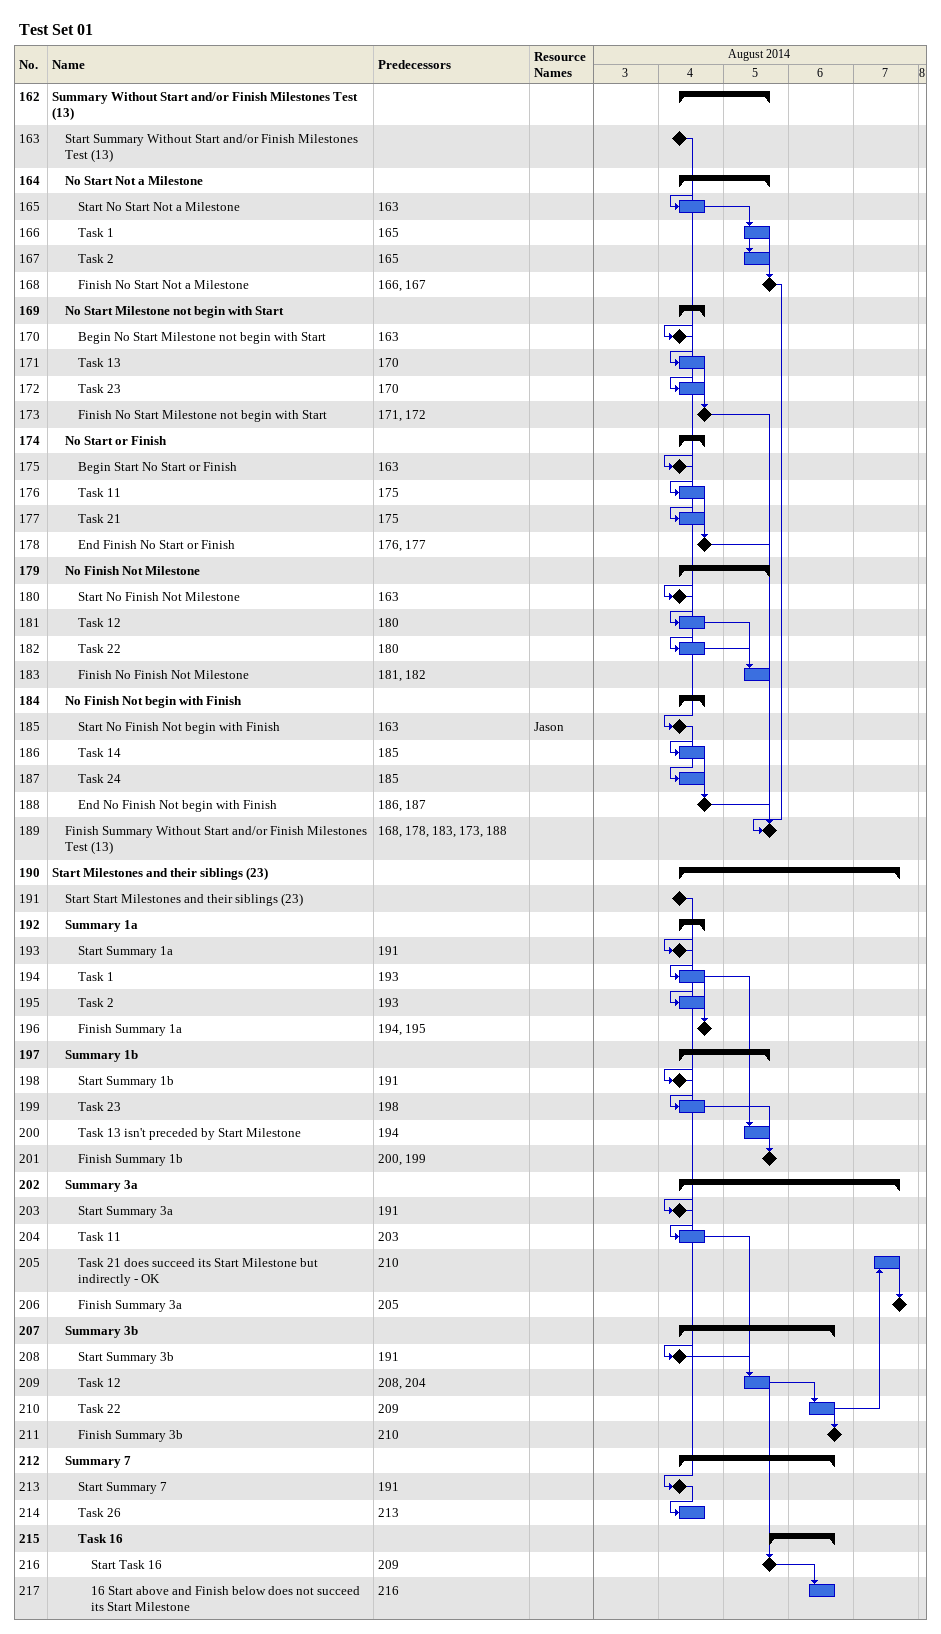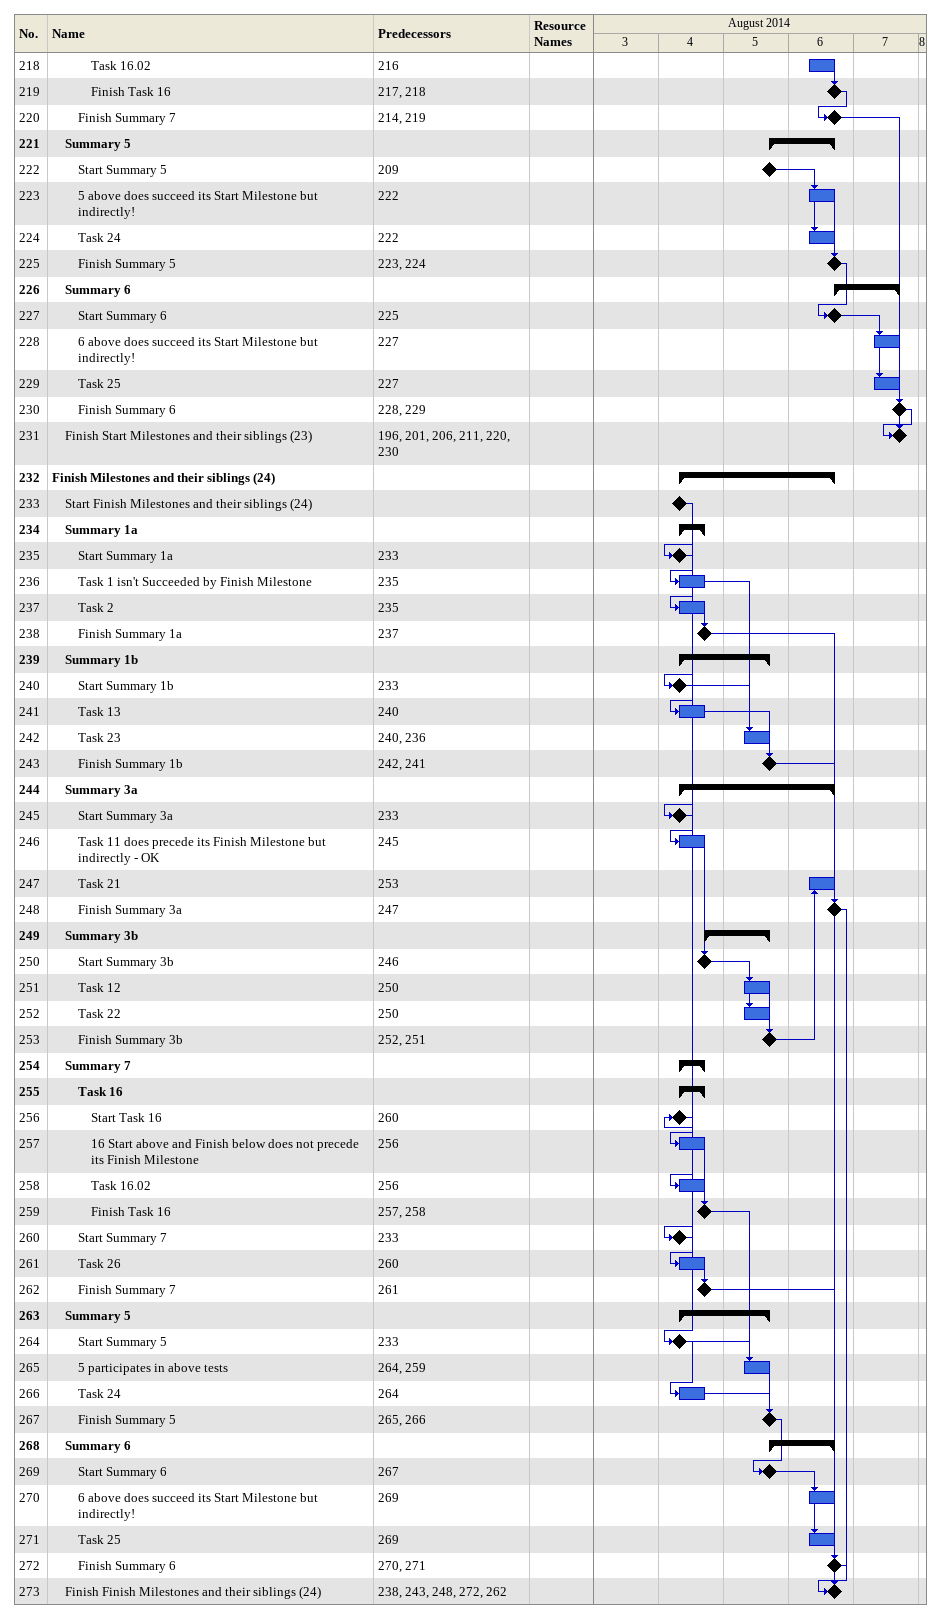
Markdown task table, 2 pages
Test Set 01

| ID | Level | Task | Start | Finish | Predecessors | Resources |
|---|---|---|---|---|---|---|
| 162 | 1 | **Summary Without Start and/or Finish Milestones Test (13)** | 2014-08-04 | 2014-08-05 |  |  |
| 163 | 2 | Start Summary Without Start and/or Finish Milestones Test (13) (milestone) | 2014-08-04 | 2014-08-04 |  |  |
| 164 | 2 | **No Start Not a Milestone** | 2014-08-04 | 2014-08-05 |  |  |
| 165 | 3 | Start No Start Not a Milestone | 2014-08-04 | 2014-08-04 | 163 |  |
| 166 | 3 | Task 1 | 2014-08-05 | 2014-08-05 | 165 |  |
| 167 | 3 | Task 2 | 2014-08-05 | 2014-08-05 | 165 |  |
| 168 | 3 | Finish No Start Not a Milestone (milestone) | 2014-08-05 | 2014-08-05 | 166, 167 |  |
| 169 | 2 | **No Start Milestone not begin with Start** | 2014-08-04 | 2014-08-04 |  |  |
| 170 | 3 | Begin No Start Milestone not begin with Start (milestone) | 2014-08-04 | 2014-08-04 | 163 |  |
| 171 | 3 | Task 13 | 2014-08-04 | 2014-08-04 | 170 |  |
| 172 | 3 | Task 23 | 2014-08-04 | 2014-08-04 | 170 |  |
| 173 | 3 | Finish No Start Milestone not begin with Start (milestone) | 2014-08-04 | 2014-08-04 | 171, 172 |  |
| 174 | 2 | **No Start or Finish** | 2014-08-04 | 2014-08-04 |  |  |
| 175 | 3 | Begin Start No Start or Finish (milestone) | 2014-08-04 | 2014-08-04 | 163 |  |
| 176 | 3 | Task 11 | 2014-08-04 | 2014-08-04 | 175 |  |
| 177 | 3 | Task 21 | 2014-08-04 | 2014-08-04 | 175 |  |
| 178 | 3 | End Finish No Start or Finish (milestone) | 2014-08-04 | 2014-08-04 | 176, 177 |  |
| 179 | 2 | **No Finish Not Milestone** | 2014-08-04 | 2014-08-05 |  |  |
| 180 | 3 | Start No Finish Not Milestone (milestone) | 2014-08-04 | 2014-08-04 | 163 |  |
| 181 | 3 | Task 12 | 2014-08-04 | 2014-08-04 | 180 |  |
| 182 | 3 | Task 22 | 2014-08-04 | 2014-08-04 | 180 |  |
| 183 | 3 | Finish No Finish Not Milestone | 2014-08-05 | 2014-08-05 | 181, 182 |  |
| 184 | 2 | **No Finish Not begin with Finish** | 2014-08-04 | 2014-08-04 |  |  |
| 185 | 3 | Start No Finish Not begin with Finish (milestone) | 2014-08-04 | 2014-08-04 | 163 | Jason |
| 186 | 3 | Task 14 | 2014-08-04 | 2014-08-04 | 185 |  |
| 187 | 3 | Task 24 | 2014-08-04 | 2014-08-04 | 185 |  |
| 188 | 3 | End No Finish Not begin with Finish (milestone) | 2014-08-04 | 2014-08-04 | 186, 187 |  |
| 189 | 2 | Finish Summary Without Start and/or Finish Milestones Test (13) (milestone) | 2014-08-05 | 2014-08-05 | 168, 178, 183, 173, 188 |  |
| 190 | 1 | **Start Milestones and their siblings (23)** | 2014-08-04 | 2014-08-07 |  |  |
| 191 | 2 | Start Start Milestones and their siblings (23) (milestone) | 2014-08-04 | 2014-08-04 |  |  |
| 192 | 2 | **Summary 1a** | 2014-08-04 | 2014-08-04 |  |  |
| 193 | 3 | Start Summary 1a (milestone) | 2014-08-04 | 2014-08-04 | 191 |  |
| 194 | 3 | Task 1 | 2014-08-04 | 2014-08-04 | 193 |  |
| 195 | 3 | Task 2 | 2014-08-04 | 2014-08-04 | 193 |  |
| 196 | 3 | Finish Summary 1a (milestone) | 2014-08-04 | 2014-08-04 | 194, 195 |  |
| 197 | 2 | **Summary 1b** | 2014-08-04 | 2014-08-05 |  |  |
| 198 | 3 | Start Summary 1b (milestone) | 2014-08-04 | 2014-08-04 | 191 |  |
| 199 | 3 | Task 23 | 2014-08-04 | 2014-08-04 | 198 |  |
| 200 | 3 | Task 13 isn't preceded by Start Milestone | 2014-08-05 | 2014-08-05 | 194 |  |
| 201 | 3 | Finish Summary 1b (milestone) | 2014-08-05 | 2014-08-05 | 200, 199 |  |
| 202 | 2 | **Summary 3a** | 2014-08-04 | 2014-08-07 |  |  |
| 203 | 3 | Start Summary 3a (milestone) | 2014-08-04 | 2014-08-04 | 191 |  |
| 204 | 3 | Task 11 | 2014-08-04 | 2014-08-04 | 203 |  |
| 205 | 3 | Task 21 does succeed its Start Milestone but indirectly - OK | 2014-08-07 | 2014-08-07 | 210 |  |
| 206 | 3 | Finish Summary 3a (milestone) | 2014-08-07 | 2014-08-07 | 205 |  |
| 207 | 2 | **Summary 3b** | 2014-08-04 | 2014-08-06 |  |  |
| 208 | 3 | Start Summary 3b (milestone) | 2014-08-04 | 2014-08-04 | 191 |  |
| 209 | 3 | Task 12 | 2014-08-05 | 2014-08-05 | 208, 204 |  |
| 210 | 3 | Task 22 | 2014-08-06 | 2014-08-06 | 209 |  |
| 211 | 3 | Finish Summary 3b (milestone) | 2014-08-06 | 2014-08-06 | 210 |  |
| 212 | 2 | **Summary 7** | 2014-08-04 | 2014-08-06 |  |  |
| 213 | 3 | Start Summary 7 (milestone) | 2014-08-04 | 2014-08-04 | 191 |  |
| 214 | 3 | Task 26 | 2014-08-04 | 2014-08-04 | 213 |  |
| 215 | 3 | **Task 16** | 2014-08-05 | 2014-08-06 |  |  |
| 216 | 4 | Start Task 16 (milestone) | 2014-08-05 | 2014-08-05 | 209 |  |
| 217 | 4 | 16 Start above and Finish below does not succeed its Start Milestone | 2014-08-06 | 2014-08-06 | 216 |  |
| 218 | 4 | Task 16.02 | 2014-08-06 | 2014-08-06 | 216 |  |
| 219 | 4 | Finish Task 16 (milestone) | 2014-08-06 | 2014-08-06 | 217, 218 |  |
| 220 | 3 | Finish Summary 7 (milestone) | 2014-08-06 | 2014-08-06 | 214, 219 |  |
| 221 | 2 | **Summary 5** | 2014-08-05 | 2014-08-06 |  |  |
| 222 | 3 | Start Summary 5 (milestone) | 2014-08-05 | 2014-08-05 | 209 |  |
| 223 | 3 | 5 above does succeed its Start Milestone but indirectly! | 2014-08-06 | 2014-08-06 | 222 |  |
| 224 | 3 | Task 24 | 2014-08-06 | 2014-08-06 | 222 |  |
| 225 | 3 | Finish Summary 5 (milestone) | 2014-08-06 | 2014-08-06 | 223, 224 |  |
| 226 | 2 | **Summary 6** | 2014-08-06 | 2014-08-07 |  |  |
| 227 | 3 | Start Summary 6 (milestone) | 2014-08-06 | 2014-08-06 | 225 |  |
| 228 | 3 | 6 above does succeed its Start Milestone but indirectly! | 2014-08-07 | 2014-08-07 | 227 |  |
| 229 | 3 | Task 25 | 2014-08-07 | 2014-08-07 | 227 |  |
| 230 | 3 | Finish Summary 6 (milestone) | 2014-08-07 | 2014-08-07 | 228, 229 |  |
| 231 | 2 | Finish Start Milestones and their siblings (23) (milestone) | 2014-08-07 | 2014-08-07 | 196, 201, 206, 211, 220, 230 |  |
| 232 | 1 | **Finish Milestones and their siblings (24)** | 2014-08-04 | 2014-08-06 |  |  |
| 233 | 2 | Start Finish Milestones and their siblings (24) (milestone) | 2014-08-04 | 2014-08-04 |  |  |
| 234 | 2 | **Summary 1a** | 2014-08-04 | 2014-08-04 |  |  |
| 235 | 3 | Start Summary 1a (milestone) | 2014-08-04 | 2014-08-04 | 233 |  |
| 236 | 3 | Task 1 isn't Succeeded by Finish Milestone | 2014-08-04 | 2014-08-04 | 235 |  |
| 237 | 3 | Task 2 | 2014-08-04 | 2014-08-04 | 235 |  |
| 238 | 3 | Finish Summary 1a (milestone) | 2014-08-04 | 2014-08-04 | 237 |  |
| 239 | 2 | **Summary 1b** | 2014-08-04 | 2014-08-05 |  |  |
| 240 | 3 | Start Summary 1b (milestone) | 2014-08-04 | 2014-08-04 | 233 |  |
| 241 | 3 | Task 13 | 2014-08-04 | 2014-08-04 | 240 |  |
| 242 | 3 | Task 23 | 2014-08-05 | 2014-08-05 | 240, 236 |  |
| 243 | 3 | Finish Summary 1b (milestone) | 2014-08-05 | 2014-08-05 | 242, 241 |  |
| 244 | 2 | **Summary 3a** | 2014-08-04 | 2014-08-06 |  |  |
| 245 | 3 | Start Summary 3a (milestone) | 2014-08-04 | 2014-08-04 | 233 |  |
| 246 | 3 | Task 11 does precede its Finish Milestone but indirectly - OK | 2014-08-04 | 2014-08-04 | 245 |  |
| 247 | 3 | Task 21 | 2014-08-06 | 2014-08-06 | 253 |  |
| 248 | 3 | Finish Summary 3a (milestone) | 2014-08-06 | 2014-08-06 | 247 |  |
| 249 | 2 | **Summary 3b** | 2014-08-04 | 2014-08-05 |  |  |
| 250 | 3 | Start Summary 3b (milestone) | 2014-08-04 | 2014-08-04 | 246 |  |
| 251 | 3 | Task 12 | 2014-08-05 | 2014-08-05 | 250 |  |
| 252 | 3 | Task 22 | 2014-08-05 | 2014-08-05 | 250 |  |
| 253 | 3 | Finish Summary 3b (milestone) | 2014-08-05 | 2014-08-05 | 252, 251 |  |
| 254 | 2 | **Summary 7** | 2014-08-04 | 2014-08-04 |  |  |
| 255 | 3 | **Task 16** | 2014-08-04 | 2014-08-04 |  |  |
| 256 | 4 | Start Task 16 (milestone) | 2014-08-04 | 2014-08-04 | 260 |  |
| 257 | 4 | 16 Start above and Finish below does not precede its Finish Milestone | 2014-08-04 | 2014-08-04 | 256 |  |
| 258 | 4 | Task 16.02 | 2014-08-04 | 2014-08-04 | 256 |  |
| 259 | 4 | Finish Task 16 (milestone) | 2014-08-04 | 2014-08-04 | 257, 258 |  |
| 260 | 3 | Start Summary 7 (milestone) | 2014-08-04 | 2014-08-04 | 233 |  |
| 261 | 3 | Task 26 | 2014-08-04 | 2014-08-04 | 260 |  |
| 262 | 3 | Finish Summary 7 (milestone) | 2014-08-04 | 2014-08-04 | 261 |  |
| 263 | 2 | **Summary 5** | 2014-08-04 | 2014-08-05 |  |  |
| 264 | 3 | Start Summary 5 (milestone) | 2014-08-04 | 2014-08-04 | 233 |  |
| 265 | 3 | 5 participates in above tests | 2014-08-05 | 2014-08-05 | 264, 259 |  |
| 266 | 3 | Task 24 | 2014-08-04 | 2014-08-04 | 264 |  |
| 267 | 3 | Finish Summary 5 (milestone) | 2014-08-05 | 2014-08-05 | 265, 266 |  |
| 268 | 2 | **Summary 6** | 2014-08-05 | 2014-08-06 |  |  |
| 269 | 3 | Start Summary 6 (milestone) | 2014-08-05 | 2014-08-05 | 267 |  |
| 270 | 3 | 6 above does succeed its Start Milestone but indirectly! | 2014-08-06 | 2014-08-06 | 269 |  |
| 271 | 3 | Task 25 | 2014-08-06 | 2014-08-06 | 269 |  |
| 272 | 3 | Finish Summary 6 (milestone) | 2014-08-06 | 2014-08-06 | 270, 271 |  |
| 273 | 2 | Finish Finish Milestones and their siblings (24) (milestone) | 2014-08-06 | 2014-08-06 | 238, 243, 248, 272, 262 |  |
